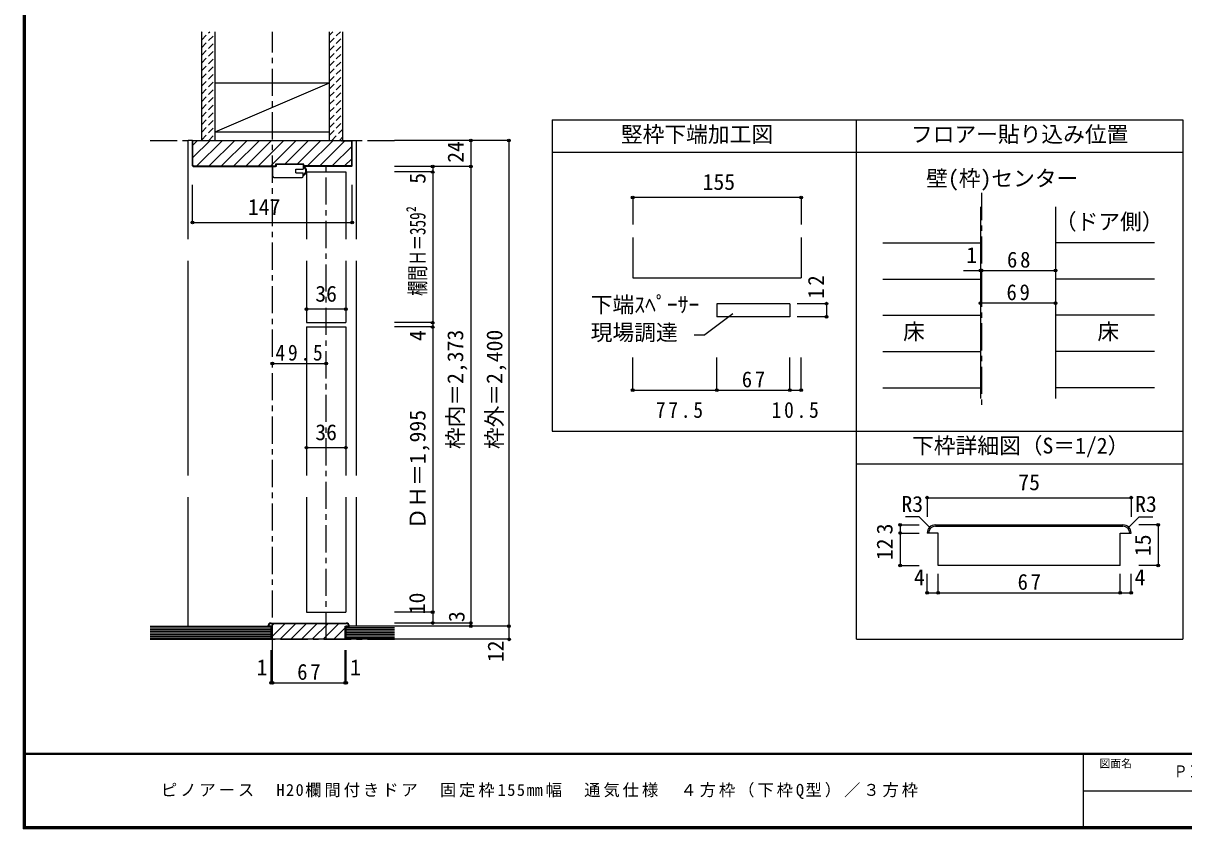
# Model space of a CAD drawing. Units: millimetres at full size, sheet at 1:5, with parts at other scales. Extents: x -975 to 975, y -715 to 698.
# Drawn here: x -975 to 93, y -698 to 43 of the extents above; entities that cross this region are included whole.
import ezdxf
from ezdxf.enums import TextEntityAlignment as Align

# ---------------------------------------------------------------- set-up
doc = ezdxf.new("R2010")
doc.units = ezdxf.units.MM
doc.header["$LTSCALE"] = 5
doc.header["$PDMODE"] = 32
doc.header["$PDSIZE"] = 2.5
doc.linetypes.add('CHAIN1', pattern=[8, 5, -1, 1, -1])
doc.linetypes.add('DASHED1', pattern=[1.8, 1.2, -0.6])
for name, color, linetype in [('0-0_補助線', 3, 'Continuous'), ('0-1_通り芯', 4, 'CHAIN1'), ('0-3_仕上げ', 2, 'Continuous'), ('0-4_枠', 4, 'Continuous'), ('0-6_扉', 6, 'Continuous'), ('0-A_文字', 7, 'Continuous'), ('0-B_寸法', 7, 'Continuous'), ('0-C_ハッチ', 4, 'DASHED1'), ('1-4_枠', 3, 'Continuous'), ('1-B_寸法', 7, 'Continuous'), ('F-1_枠', 6, 'Continuous'), ('F-A_文字', 7, 'Continuous')]:
    doc.layers.add(name, color=color, linetype=linetype)
doc.styles.add('HG明朝B', font='')
doc.styles.add('ＭＳ ゴシック', font='')
doc.styles.get('HG明朝B').set_extended_font_data('HG明朝B')
doc.styles.get('ＭＳ ゴシック').set_extended_font_data('MS Gothic')

# ---------------------------------------------------------------- blocks, each defined once
blk = doc.blocks.new('04')
at = {"layer": '0-0_補助線', "color": 7}
for p, q in [((-6.847, 15.914), (-6.847, -10.086)), ((-5.847, 16.914), (3.153, 16.914)), ((4.953, -11.086), (4.953, 13.914)), ((-2.747, -4.086), (-2.747, -11.086)), ((-5.847, -11.086), (-2.747, -11.086)), ((4.953, -11.086), (0.653, -11.086))]:
    blk.add_line(p, q, dxfattribs=at)
for points in [[(4.953, 13.914), (3.153, 13.914), (3.153, 16.914)], [(-2.747, -4.086), (0.653, -4.086), (0.653, -11.086)]]:
    blk.add_lwpolyline(points, dxfattribs=at)
for centre, radius, start, end in [((-5.847, 15.914), 1, 90, 180), ((-5.847, -10.086), 1, 180, 270), ((-0.812, -9.605), 4.487, 199.27145, 340.72856), ((-0.812, -9.605), 3.887, 202.39487, 337.60513)]:
    blk.add_arc(centre, radius, start, end, dxfattribs=at)

msp = doc.modelspace()

# ---------------------------------------------------------------- linework, layer by layer
at = {"layer": '0-0_補助線'}
for p, q in [((-819.333, -65), (-672.333, -65)), ((-818.833, -88.086), (-818.833, -65.5)), ((-809.333, -65.5), (-818.833, -65.5)), ((-809.333, -65), (-809.333, -65.5)), ((-682.333, -65.5), (-682.333, -65)), ((-682.333, -65.5), (-672.833, -65.5)), ((-672.833, -88.086), (-672.833, -65.5)), ((-818.419, -88.5), (-818.833, -88.086)), ((-818.626, -89), (-742.838, -89)), ((-818.419, -88.5), (-742.838, -88.5)), ((-716.838, -89), (-716.838, -86.733)), ((-673.248, -88.5), (-716.838, -88.5)), ((-673.04, -89), (-716.838, -89)), ((-673.248, -88.5), (-672.833, -88.086)), ((-414.367, -154.326), (-414.367, -191.286)), ((-259.367, -154.326), (-259.367, -191.286)), ((-414.367, -191.286), (-259.367, -191.286))]:
    msp.add_line(p, q, dxfattribs=at)
at = {"layer": '0-0_補助線', "color": 4}
for p, q in [((-818.833, -80.806), (-803.027, -65)), ((-818.833, -69.492), (-814.841, -65.5)), ((-815.214, -88.5), (-791.714, -65)), ((-803.9, -88.5), (-780.4, -65)), ((-792.586, -88.5), (-769.086, -65)), ((-781.272, -88.5), (-757.772, -65)), ((-769.959, -88.5), (-746.459, -65)), ((-758.645, -88.5), (-735.145, -65)), ((-747.331, -88.5), (-723.831, -65)), ((-734.251, -86.733), (-712.517, -65)), ((-722.937, -86.733), (-701.204, -65)), ((-713.39, -88.5), (-689.89, -65)), ((-702.076, -88.5), (-679.076, -65.5)), ((-690.763, -88.5), (-672.833, -70.571)), ((-679.449, -88.5), (-672.833, -81.885)), ((-414.367, -117.394), (-414.367, -142.394)), ((-259.367, -117.394), (-414.367, -117.394)), ((-259.367, -117.394), (-259.367, -142.394)), ((-235.976, -215.195), (-263.058, -215.195)), ((-235.976, -215.195), (-235.976, -227.195)), ((-235.976, -227.195), (-263.058, -227.195)), ((-414.367, -294.843), (-414.367, -264.835)), ((-336.867, -294.843), (-336.867, -264.835)), ((-269.867, -294.843), (-269.867, -264.835)), ((-259.367, -294.843), (-259.367, -264.835)), ((-414.367, -294.843), (-336.867, -294.843)), ((-336.867, -294.843), (-269.867, -294.843)), ((-269.867, -294.843), (-259.367, -294.843))]:
    msp.add_line(p, q, dxfattribs=at)
at = {"layer": '0-0_補助線', "color": 6}
msp.add_line((-714.333, -94), (-678.333, -94), dxfattribs=at)
at = {"layer": '0-0_補助線', "color": 7}
for p, q in [((-336.867, -215.195), (-336.867, -227.195)), ((-269.867, -215.195), (-336.867, -215.195)), ((-269.867, -215.195), (-269.867, -227.195)), ((-322.212, -224.4), (-348.012, -243.749)), ((-269.867, -227.195), (-336.867, -227.195)), ((-357.856, -243.749), (-348.012, -243.749))]:
    msp.add_line(p, q, dxfattribs=at)
at = {"layer": '0-0_補助線'}
for points in [[(-818.626, -89), (-819.333, -88.293), (-819.333, -65)], [(-673.04, -89), (-672.333, -88.293), (-672.333, -65)], [(-716.838, -86.733), (-742.838, -86.733), (-742.838, -89)]]:
    msp.add_lwpolyline(points, dxfattribs=at)
at = {"layer": '0-0_補助線', "color": 7}
for p in [(-414.367, -117.394), (-259.367, -117.394), (-235.976, -215.195), (-235.976, -227.195), (-414.367, -294.843), (-336.867, -294.843), (-269.867, -294.843), (-259.367, -294.843)]:
    msp.add_point(p, dxfattribs=at)
at = {"layer": '0-1_通り芯'}
for p, q in [((-745.833, -544), (-745.833, 35)), ((-858.333, -65), (-630.976, -65)), ((-696.333, -524), (-696.333, -89)), ((-93.368, -113.225), (-93.368, -312.25)), ((-858.333, -524), (-630.976, -524))]:
    msp.add_line(p, q, dxfattribs=at)
at = {"layer": '0-3_仕上げ'}
for p, q in [((-810.833, -65), (-810.833, 35)), ((-798.333, -65), (-798.333, 35)), ((-693.333, -65), (-693.333, 35)), ((-680.833, -65), (-680.833, 35)), ((-858.333, -512), (-746.833, -512)), ((-746.833, -524), (-746.833, -512)), ((-677.833, -524), (-677.833, -512)), ((-633.333, -512), (-677.833, -512)), ((-858.333, -524), (-746.833, -524)), ((-633.333, -524), (-677.833, -524))]:
    msp.add_line(p, q, dxfattribs=at)
at = {"layer": '0-3_仕上げ', "color": 7}
for p, q in [((-798.333, -57), (-693.333, -12)), ((-858.333, -513.5), (-746.833, -513.5)), ((-858.333, -515), (-746.833, -515)), ((-858.333, -516.5), (-746.833, -516.5)), ((-858.333, -518), (-746.833, -518)), ((-858.333, -519.5), (-746.833, -519.5)), ((-858.333, -521), (-746.833, -521)), ((-858.333, -522.5), (-746.833, -522.5)), ((-633.333, -513.5), (-677.833, -513.5)), ((-633.333, -515), (-677.833, -515)), ((-633.333, -516.5), (-677.833, -516.5)), ((-633.333, -518), (-677.833, -518)), ((-633.333, -519.5), (-677.833, -519.5)), ((-633.333, -521), (-677.833, -521)), ((-633.333, -522.5), (-677.833, -522.5))]:
    msp.add_line(p, q, dxfattribs=at)
at = {"layer": '0-3_仕上げ', "color": 3}
for p, q in [((-798.333, -12), (-693.333, -12)), ((-798.333, -57), (-693.333, -57))]:
    msp.add_line(p, q, dxfattribs=at)
at = {"layer": '0-3_仕上げ', "color": 4}
for p, q in [((-184.344, -159.301), (-94.368, -159.301)), ((65.548, -159.301), (-25.368, -159.301)), ((-184.344, -192.603), (-94.368, -192.603)), ((65.548, -192.603), (-25.368, -192.603)), ((-184.344, -225.904), (-94.368, -225.904)), ((65.548, -225.904), (-25.368, -225.904)), ((-184.344, -259.206), (-94.368, -259.206)), ((65.548, -259.206), (-25.368, -259.206)), ((-184.344, -292.507), (-94.368, -292.507)), ((65.548, -292.507), (-25.368, -292.507))]:
    msp.add_line(p, q, dxfattribs=at)
at = {"layer": '0-4_枠'}
for p, q in [((-819.333, -65), (-823.333, -65)), ((-823.333, -155.791), (-823.333, -65)), ((-672.333, -65), (-668.333, -65)), ((-668.333, -155.791), (-668.333, -65)), ((-823.333, -373.275), (-823.333, -175.791)), ((-668.333, -373.275), (-668.333, -175.791)), ((-823.333, -512), (-823.333, -393.275)), ((-668.333, -512), (-668.333, -393.275))]:
    msp.add_line(p, q, dxfattribs=at)
at = {"layer": '0-4_枠', "color": 3}
for p, q in [((-94.368, -126), (-94.368, -302.507)), ((-25.368, -126), (-25.368, -302.507)), ((-745.833, -512), (-749.833, -512)), ((-746.833, -509), (-677.833, -509)), ((-746.833, -509.5), (-677.833, -509.5)), ((-745.833, -524), (-745.833, -512)), ((-678.833, -524), (-745.833, -524))]:
    msp.add_line(p, q, dxfattribs=at)
msp.add_lwpolyline([(-678.833, -524), (-678.833, -512), (-674.833, -512)], dxfattribs=at)
for centre, radius, start, end in [((-746.833, -512), 3, 90, 180), ((-746.833, -512), 2.5, 90, 180), ((-677.833, -512), 3, 0, 90), ((-677.833, -512), 2.5, 0, 90)]:
    msp.add_arc(centre, radius, start, end, dxfattribs=at)
at = {"layer": '0-6_扉'}
for p, q in [((-714.333, -94), (-714.333, -155.791)), ((-678.333, -94), (-678.333, -155.791)), ((-714.333, -175.791), (-714.333, -232.638)), ((-678.333, -175.791), (-678.333, -232.638)), ((-714.333, -232.638), (-678.333, -232.638)), ((-714.333, -236.638), (-714.333, -373.275)), ((-714.333, -236.638), (-678.333, -236.638)), ((-678.333, -236.638), (-678.333, -373.275)), ((-678.333, -393.275), (-678.333, -499))]:
    msp.add_line(p, q, dxfattribs=at)
msp.add_lwpolyline([(-714.333, -393.275), (-714.333, -499), (-678.333, -499)], dxfattribs=at)
at = {"layer": '0-A_文字', "color": 3}
for p, q in [((-488.333, -46), (-208.333, -46)), ((-208.333, -524), (-208.333, -46)), ((-208.333, -46), (91.667, -46)), ((91.667, -46), (91.667, -524)), ((-208.333, -76), (-488.333, -76)), ((91.667, -76), (-208.333, -76)), ((-208.333, -332.507), (91.667, -332.507)), ((-208.333, -362.507), (91.667, -362.507)), ((-208.333, -524), (91.667, -524))]:
    msp.add_line(p, q, dxfattribs=at)
msp.add_lwpolyline([(-488.333, -46), (-488.333, -332.507), (-208.333, -332.507)], dxfattribs=at)
at = {"layer": '0-B_寸法', "color": 4}
for p, q in [((-528.333, -65), (-633.333, -65)), ((-563.333, -65), (-563.333, -512)), ((-528.333, -65), (-528.333, -524)), ((-563.333, -89), (-633.333, -89)), ((-598.333, -94), (-633.333, -94)), ((-598.333, -89), (-598.333, -509)), ((-819.333, -140.422), (-819.333, -105.9)), ((-672.333, -140.422), (-672.333, -105.9)), ((-819.333, -140.422), (-672.333, -140.422)), ((-109.934, -184.69), (-93.368, -184.69)), ((-94.368, -184.69), (-94.368, -214.69)), ((-93.368, -184.69), (-93.368, -214.69)), ((-93.368, -184.69), (-25.368, -184.69)), ((-678.333, -220.252), (-714.333, -220.252)), ((-25.368, -214.69), (-94.368, -214.69)), ((-598.333, -232.638), (-633.333, -232.638)), ((-598.333, -236.638), (-633.333, -236.638)), ((-745.833, -270.252), (-696.333, -270.252)), ((-678.333, -347.683), (-714.333, -347.683)), ((-598.333, -499), (-633.333, -499)), ((-563.333, -509), (-633.333, -509)), ((-528.333, -512), (-633.333, -512)), ((-528.333, -524), (-633.333, -524)), ((-746.833, -564), (-746.833, -534)), ((-745.833, -564), (-745.833, -534)), ((-678.833, -564), (-678.833, -534)), ((-677.833, -564), (-677.833, -534)), ((-746.833, -564), (-745.833, -564)), ((-745.833, -564), (-678.833, -564)), ((-678.833, -564), (-677.833, -564))]:
    msp.add_line(p, q, dxfattribs=at)
at = {"layer": '0-B_寸法'}
for p in [(-563.333, -65), (-528.333, -65), (-598.333, -89), (-598.333, -94), (-563.333, -89), (-819.333, -140.422), (-672.333, -140.422), (-94.368, -184.69), (-93.368, -184.69), (-25.368, -184.69), (-94.368, -214.69), (-25.368, -214.69), (-714.333, -220.252), (-678.333, -220.252), (-598.333, -232.638), (-598.333, -236.638), (-745.833, -270.252), (-696.333, -270.252), (-714.333, -347.683), (-678.333, -347.683), (-598.333, -499), (-598.333, -509), (-563.333, -509), (-563.333, -512), (-528.333, -512), (-527.921, -524), (-746.833, -564), (-745.833, -564), (-678.833, -564), (-677.833, -564)]:
    msp.add_point(p, dxfattribs=at)
at = {"layer": '0-C_ハッチ'}
for p, q in [((-810.833, 34.602), (-810.436, 35)), ((-810.833, 27.531), (-803.364, 35)), ((-810.833, 20.46), (-798.333, 32.96)), ((-693.333, 24.823), (-683.156, 35)), ((-693.333, 31.894), (-690.227, 35)), ((-810.833, 13.389), (-798.333, 25.889)), ((-693.333, 17.752), (-680.833, 30.252)), ((-693.333, 10.681), (-680.833, 23.181)), ((-810.833, 6.318), (-798.333, 18.818)), ((-810.833, -0.753), (-798.333, 11.747)), ((-693.333, 3.61), (-680.833, 16.11)), ((-810.833, -7.824), (-798.333, 4.676)), ((-693.333, -3.461), (-680.833, 9.039)), ((-693.333, -10.532), (-680.833, 1.968)), ((-810.833, -14.895), (-798.333, -2.395)), ((-810.833, -21.966), (-798.333, -9.466)), ((-693.333, -17.603), (-680.833, -5.103)), ((-810.833, -29.037), (-798.333, -16.537)), ((-693.333, -24.674), (-680.833, -12.174)), ((-693.333, -31.745), (-680.833, -19.245)), ((-810.833, -36.108), (-798.333, -23.608)), ((-810.833, -43.179), (-798.333, -30.679)), ((-693.333, -38.817), (-680.833, -26.317)), ((-810.833, -50.25), (-798.333, -37.75)), ((-693.333, -45.888), (-680.833, -33.388)), ((-693.333, -52.959), (-680.833, -40.459)), ((-810.833, -57.322), (-798.333, -44.822)), ((-810.833, -64.393), (-798.333, -51.893)), ((-693.333, -60.03), (-680.833, -47.53)), ((-804.37, -65), (-798.333, -58.964)), ((-691.232, -65), (-680.833, -54.601)), ((-684.161, -65), (-680.833, -61.672))]:
    msp.add_line(p, q, dxfattribs=at)
at = {"layer": '0-C_ハッチ', "linetype": 'Continuous'}
for p, q in [((-746.569, -512), (-744.069, -509.5)), ((-745.833, -521.164), (-734.169, -509.5)), ((-738.77, -524), (-724.27, -509.5)), ((-728.87, -524), (-714.37, -509.5)), ((-718.971, -524), (-704.471, -509.5)), ((-709.071, -524), (-694.571, -509.5)), ((-699.172, -524), (-684.672, -509.5)), ((-689.272, -524), (-678.833, -513.561))]:
    msp.add_line(p, q, dxfattribs=at)
at = {"layer": '1-4_枠'}
for p, q in [((-133.401, -426.188), (-143.401, -426.188)), ((-135.901, -418.688), (36.599, -418.688)), ((-135.901, -419.938), (36.599, -419.938)), ((-133.401, -456.188), (-133.401, -426.188)), ((34.099, -426.188), (44.099, -426.188)), ((34.099, -456.188), (34.099, -426.188)), ((34.099, -456.188), (-133.401, -456.188))]:
    msp.add_line(p, q, dxfattribs=at)
for centre, radius, start, end in [((-135.901, -426.188), 7.5, 90, 180), ((-135.901, -426.188), 6.25, 90, 180), ((36.599, -426.188), 7.5, 0, 90), ((36.599, -426.188), 6.25, 0, 90)]:
    msp.add_arc(centre, radius, start, end, dxfattribs=at)
at = {"layer": '1-B_寸法', "color": 4}
for p, q in [((-143.401, -393.688), (-143.401, -411.188)), ((-143.401, -393.688), (44.099, -393.688)), ((44.099, -393.688), (44.099, -411.188)), ((-150.901, -411.188), (-163.401, -411.188)), ((-141.204, -420.885), (-150.901, -411.188)), ((41.902, -420.885), (51.599, -411.188)), ((51.599, -411.188), (64.099, -411.188)), ((-168.401, -418.688), (-150.901, -418.688)), ((-168.401, -426.188), (-150.901, -426.188)), ((69.099, -418.688), (51.386, -418.688)), ((69.099, -418.688), (69.099, -456.188)), ((69.099, -456.188), (51.386, -456.188)), ((-143.401, -481.188), (-143.401, -463.688)), ((-133.401, -481.188), (-133.401, -463.688)), ((34.099, -481.188), (34.099, -463.688)), ((44.099, -481.188), (44.099, -463.688)), ((-143.401, -481.188), (44.099, -481.188))]:
    msp.add_line(p, q, dxfattribs=at)
msp.add_lwpolyline([(-168.401, -418.688), (-168.401, -456.188), (-150.901, -456.188)], dxfattribs=at)
at = {"layer": '1-B_寸法'}
for p in [(-143.401, -393.688), (44.099, -393.688), (-168.401, -418.688), (-168.401, -426.188), (69.099, -418.688), (-168.401, -456.188), (69.099, -456.188), (-143.401, -481.188), (-133.401, -481.188), (34.099, -481.188), (44.099, -481.188)]:
    msp.add_point(p, dxfattribs=at)
at = {"layer": 'F-1_枠'}
for p, q in [((-975, 698.333), (-975, -698.333)), ((-974.167, 698.333), (-974.167, -698.333)), ((-973.333, 698.333), (-973.333, -698.333)), ((975, -629.167), (-975, -629.167)), ((975, -630), (-975, -630)), ((0, -630), (0, -696.667)), ((0, -663.333), (973.333, -663.334)), ((975, -696.667), (-975, -696.667)), ((975, -697.5), (-975, -697.5)), ((975, -698.333), (-975, -698.333))]:
    msp.add_line(p, q, dxfattribs=at)

# ---------------------------------------------------------------- block references
at = {"layer": '0-0_補助線', "rotation": 90}
msp.add_blockref('04', (-728.424, -92.153), dxfattribs=at)

# ---------------------------------------------------------------- texts
at = {"layer": '0-0_補助線', "color": 7, "style": 'ＭＳ ゴシック'}
for s, p in [('155', (-350.051, -114.894)), ('下端ｽﾍﾟｰｻｰ', (-452.948, -227.798)), ('現場調達', (-452.948, -253.393))]:
    msp.add_text(s, height=14.66, dxfattribs=at).set_placement(p, align=Align.BOTTOM_LEFT)
at = {"layer": '0-0_補助線', "color": 7, "insert": (-238.476, -210.622), "char_height": 14.66, "attachment_point": 7, "rotation": 90, "style": 'ＭＳ ゴシック'}
msp.add_mtext('\\T1.27;\\W0.95;12', dxfattribs=at)
at = {"layer": '0-0_補助線', "color": 7, "char_height": 14.66, "attachment_point": 7, "style": 'ＭＳ ゴシック'}
for s, insert in [('\\T1.27;\\W0.95;67', (-313.992, -292.343)), ('\\T1.28;\\W0.9;77.5', (-393.064, -320.469)), ('\\T1.28;\\W0.9;10.5', (-286.592, -320.469))]:
    msp.add_mtext(s, dxfattribs=dict(at, insert=insert))
at = {"layer": '0-A_文字', "style": 'ＭＳ ゴシック'}
for s, p in [('竪枠下端加工図', (-425.208, -71)), ('フロアー貼り込み位置', (-158.333, -71)), ('壁(枠)センター', (-144.344, -111.591)), ('（ドア側）', (-26.016, -151.395)), ('床', (-165.594, -252.555)), ('床', (13.136, -252.555)), ('下枠詳細図（S＝1/2）', (-157.342, -357.507))]:
    msp.add_text(s, height=14.66, dxfattribs=at).set_placement(p, align=Align.BOTTOM_LEFT)
at = {"layer": '0-B_寸法', "style": 'ＭＳ ゴシック'}
for s, p in [('24', (-565.55, -85.571)), ('5', (-600.496, -104.885)), ('4', (-600.496, -249.583)), ('枠内＝2,373', (-565.833, -349)), ('枠外＝2,400', (-529.819, -349)), ('ＤＨ＝1,995', (-600.513, -422.819)), ('10', (-601.042, -500.966)), ('3', (-564.618, -508.15)), ('12', (-528.745, -545.053))]:
    msp.add_text(s, height=14.66, rotation=90, dxfattribs=at).set_placement(p, align=Align.BOTTOM_LEFT)
for s, p in [('147', (-768.333, -137.922)), ('1', (-107.626, -182.19)), ('36', (-706.333, -217.752)), ('36', (-706.333, -345.183)), ('1', (-760.333, -561.5)), ('1', (-674.333, -561.5))]:
    msp.add_text(s, height=14.66, dxfattribs=at).set_placement(p, align=Align.BOTTOM_LEFT)
at = {"layer": '0-B_寸法', "style": 'ＭＳ ゴシック', "width": 0.7}
msp.add_text('欄間Ｈ＝359²', height=14.66, rotation=90, dxfattribs=at).set_placement((-600.496, -208.052), align=Align.BOTTOM_LEFT)
at = {"layer": '0-B_寸法', "char_height": 14.66, "attachment_point": 7, "style": 'ＭＳ ゴシック'}
for s, insert in [('\\T1.27;\\W0.95;68', (-69.993, -182.19)), ('\\T1.27;\\W0.95;69', (-70.493, -212.19)), ('\\T1.28;\\W0.9;49.5', (-742.958, -267.752)), ('\\T1.27;\\W0.95;67', (-722.958, -561.5))]:
    msp.add_mtext(s, dxfattribs=dict(at, insert=insert))
at = {"layer": '1-B_寸法', "style": 'ＭＳ ゴシック'}
for s, p in [('75', (-59.651, -391.188)), ('R3', (-167.151, -411.188)), ('R3', (47.849, -411.188)), ('4', (-155.688, -478.688)), ('4', (47.287, -478.688))]:
    msp.add_text(s, height=14.66, dxfattribs=at).set_placement(p, align=Align.BOTTOM_LEFT)
for s, p in [('3', (-170.901, -427.438)), ('12', (-170.901, -451.188)), ('15', (66.599, -447.438))]:
    msp.add_text(s, height=14.66, rotation=90, dxfattribs=at).set_placement(p, align=Align.BOTTOM_LEFT)
at = {"layer": '1-B_寸法', "insert": (-60.276, -478.688), "char_height": 14.66, "attachment_point": 7, "style": 'ＭＳ ゴシック'}
msp.add_mtext('\\T1.27;\\W0.95;67', dxfattribs=at)
at = {"layer": 'F-1_枠', "color": 7, "style": 'HG明朝B', "width": 0.85}
msp.add_text('ＰＩＮＯＥＡＲＴＨ', height=11, dxfattribs=at).set_placement((83.333, -654.298), align=Align.BOTTOM_LEFT)
at = {"layer": 'F-A_文字', "style": 'ＭＳ ゴシック'}
msp.add_text('図面名', height=7.331, dxfattribs=at).set_placement((15, -644.167), align=Align.BOTTOM_LEFT)
at = {"layer": 'F-A_文字', "insert": (-848.333, -670.833), "char_height": 11, "attachment_point": 7, "style": 'ＭＳ ゴシック'}
msp.add_mtext('\\T1.18;ピノアース\u3000H20欄間付きドア\u3000固定枠155㎜幅\u3000通気仕様\u3000４方枠（下枠Q型）／３方枠', dxfattribs=at)

doc.saveas('drawing.dxf')
